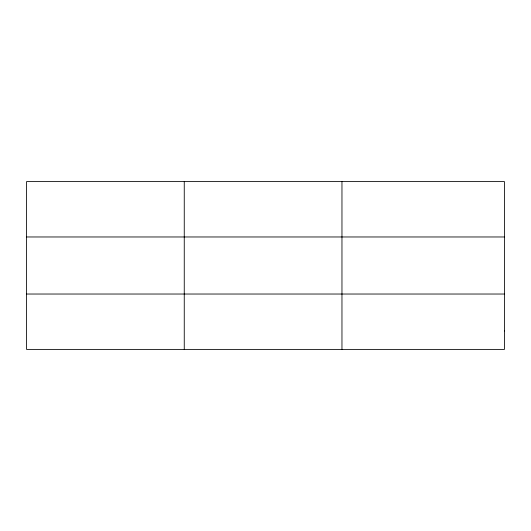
<?xml version="1.0" encoding="UTF-8"?>
<svg xmlns="http://www.w3.org/2000/svg" width="531" height="531" viewBox="0 0 531 531"><rect width="100%" height="100%" fill="white"/><g stroke="black" fill="none" stroke-linecap="round" stroke-linejoin="round"><path stroke-width="0.8" d="M184.257 349.398L184.257 181.602M341.964 349.398L341.964 181.602M26.55 236.972L504.45 236.972M26.55 294.028L504.45 294.028M504.45 330.939L504.45 349.398L26.55 349.398L26.55 181.602L504.45 181.602L504.45 330.939"/></g></svg>
